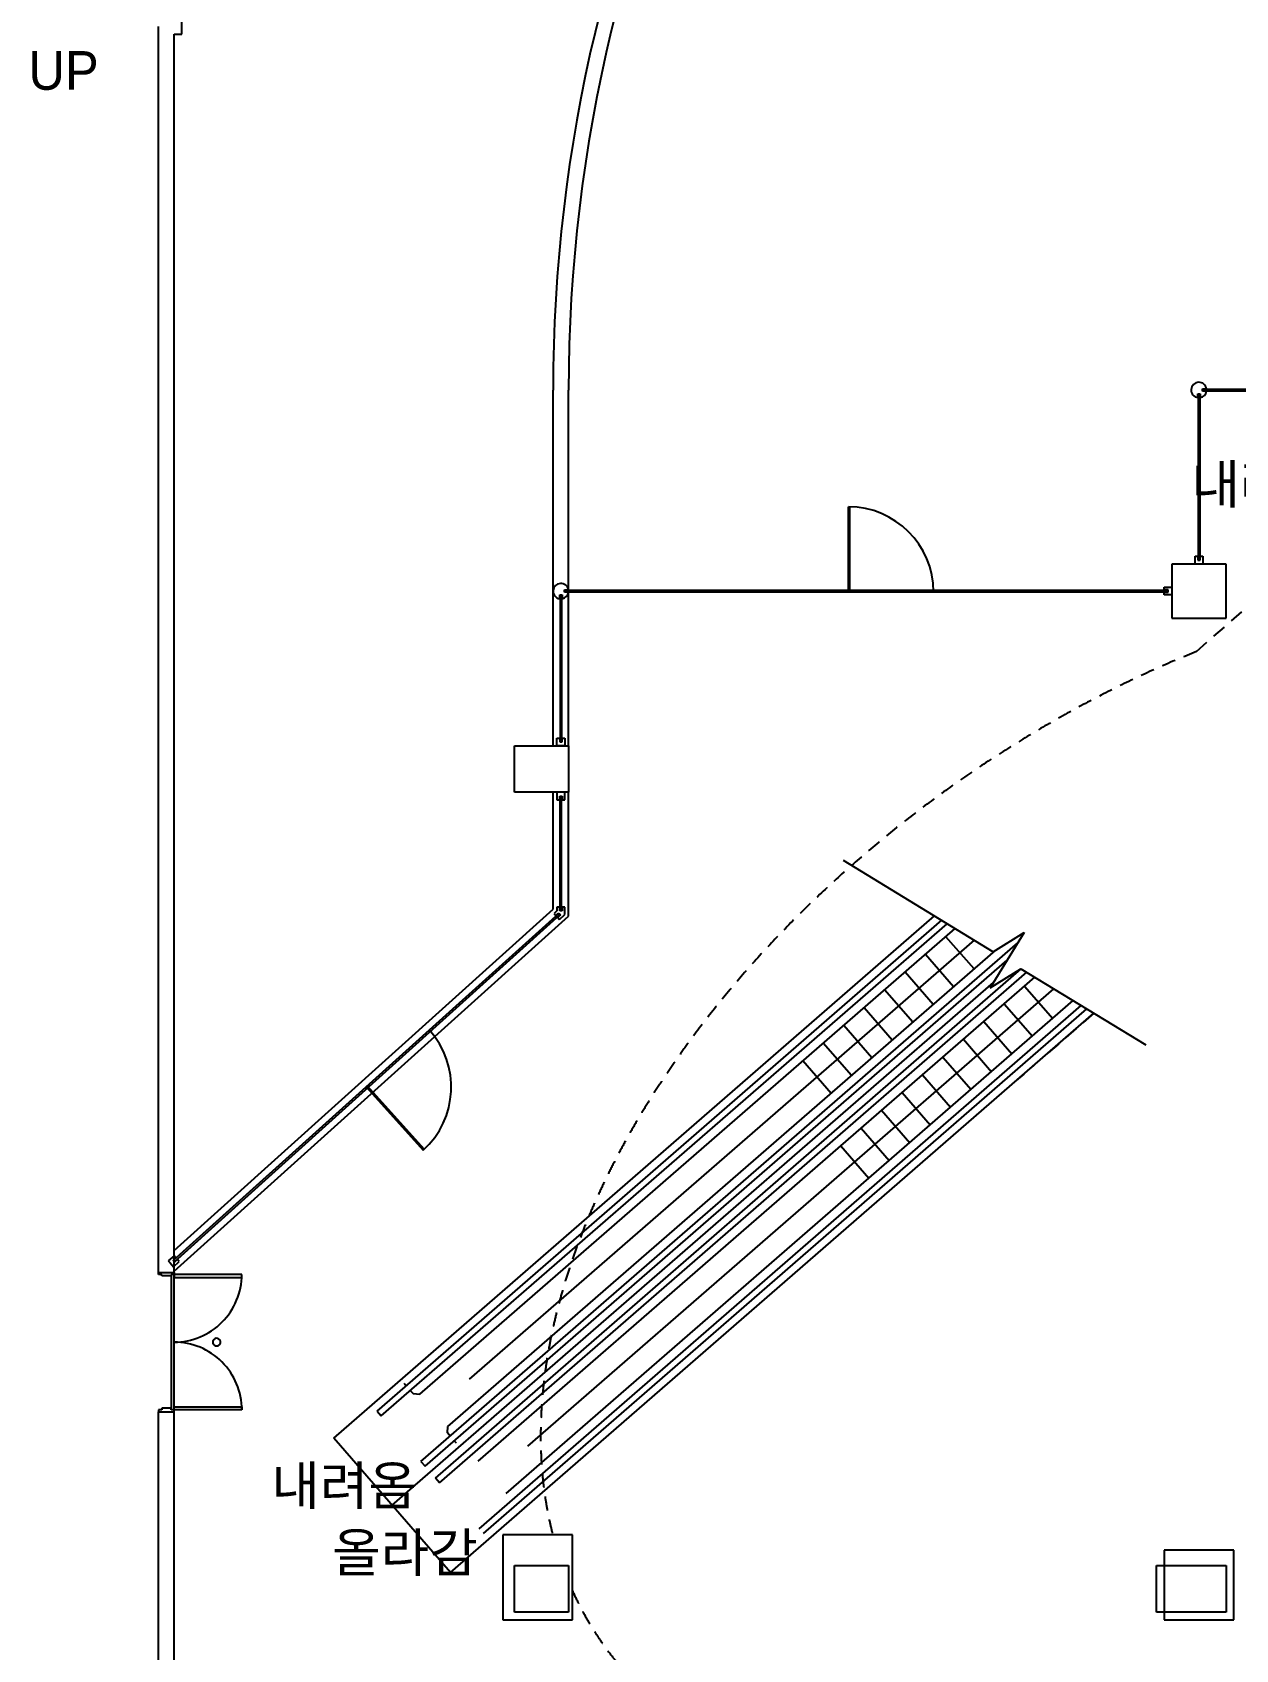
# Model space of a CAD drawing. Header units: millimetres. Extents: x -7718 to 421089, y 87466 to 341395.
# Drawn here: x 132820 to 148378, y 212422 to 233334 of the extents above; entities that cross this region are included whole.
import ezdxf
from ezdxf.enums import TextEntityAlignment as Align

# ---------------------------------------------------------------- set-up
doc = ezdxf.new("R2010")
doc.units = ezdxf.units.MM
doc.header["$LTSCALE"] = 200
doc.header["$MEASUREMENT"] = 0
doc.linetypes.add('HID', pattern=[5, 3, -2])
doc.layers.add('e-plan', color=9, linetype='CONTINUOUS')
doc.styles.add('kiahn', font='HY울릉도L.TTF')

msp = doc.modelspace()

# ---------------------------------------------------------------- linework, layer by layer
at = {"layer": 'e-plan'}
for p, q in [((134753, 233309), (134753, 244609)), ((134453, 217299), (134453, 233409)), ((134653, 217299), (134653, 233309)), ((134653, 233309), (134753, 233309)), ((139553, 224109), (139553, 228709)), ((139753, 224109), (139753, 228709)), ((147888, 228610), (147888, 228660)), ((147888, 228660), (147918, 228660)), ((147893, 228660), (147893, 226509)), ((147913, 228660), (147913, 226509)), ((147918, 228660), (147918, 228610)), ((147951, 228694), (147951, 228724)), ((147951, 228724), (148001, 228724)), ((147951, 228719), (158754, 228719)), ((147951, 228699), (158754, 228699)), ((148001, 228694), (147951, 228694)), ((143371, 226099), (143371, 227197)), ((143371, 227197), (143391, 227197)), ((143391, 226099), (143391, 227197)), ((147853, 226459), (147853, 226559)), ((147853, 226559), (147888, 226559)), ((147888, 226559), (147888, 226509)), ((147888, 226509), (147918, 226509)), ((147918, 226509), (147918, 226559)), ((147918, 226559), (147953, 226559)), ((147953, 226559), (147953, 226459)), ((147888, 226459), (147853, 226459)), ((147918, 226459), (147888, 226459)), ((147953, 226459), (147918, 226459)), ((139638, 226010), (139638, 226060)), ((139638, 226060), (139668, 226060)), ((139643, 226060), (139643, 224159)), ((139663, 226060), (139663, 224159)), ((139668, 226060), (139668, 226010)), ((139701, 226094), (139701, 226124)), ((139701, 226124), (139751, 226124)), ((139701, 226119), (147503, 226119)), ((139701, 226099), (147503, 226099)), ((139751, 226094), (139701, 226094)), ((143371, 226099), (143391, 226099)), ((147453, 226124), (147453, 226159)), ((147453, 226159), (147553, 226159)), ((147503, 226124), (147453, 226124)), ((147453, 226059), (147453, 226094)), ((147453, 226094), (147503, 226094)), ((147553, 226059), (147453, 226059)), ((147503, 226094), (147503, 226124)), ((147553, 226159), (147553, 226124)), ((147553, 226124), (147553, 226094)), ((147553, 226094), (147553, 226059)), ((139603, 224109), (139603, 224209)), ((139603, 224209), (139638, 224209)), ((139638, 224209), (139638, 224159)), ((139668, 224159), (139668, 224209)), ((139668, 224209), (139703, 224209)), ((139703, 224209), (139703, 224109)), ((139638, 224109), (139603, 224109)), ((139638, 224159), (139668, 224159)), ((139668, 224109), (139638, 224109)), ((139703, 224109), (139668, 224109)), ((139553, 221995), (139553, 223509)), ((139638, 223509), (139603, 223509)), ((139603, 223509), (139603, 223409)), ((139603, 223409), (139638, 223409)), ((139668, 223509), (139638, 223509)), ((139638, 223409), (139638, 223459)), ((139638, 223459), (139668, 223459)), ((139643, 221973), (139643, 223459)), ((139663, 221973), (139663, 223459)), ((139703, 223509), (139668, 223509)), ((139668, 223459), (139668, 223409)), ((139668, 223409), (139703, 223409)), ((139703, 223409), (139703, 223509)), ((139753, 221906), (139753, 223509)), ((143305, 222630), (145244, 221446)), ((134642, 217452), (139630, 221943)), ((134653, 217583), (139553, 221995)), ((134653, 217314), (139753, 221906)), ((134656, 217438), (139643, 221929)), ((136719, 215158), (144485, 221909)), ((139603, 221973), (139566, 221939)), ((139566, 221939), (139590, 221913)), ((139590, 221913), (139626, 221947)), ((139638, 222023), (139603, 222023)), ((139603, 222023), (139603, 221973)), ((139647, 221925), (139610, 221891)), ((139610, 221891), (139634, 221865)), ((139626, 221947), (139647, 221925)), ((139634, 221865), (139703, 221929)), ((139638, 221973), (139638, 222023)), ((139668, 221973), (139638, 221973)), ((139703, 222023), (139668, 222023)), ((139668, 222023), (139668, 221973)), ((139703, 221929), (139703, 222023)), ((137277, 215507), (144577, 221853)), ((137329, 215447), (144649, 221809)), ((137828, 215727), (144751, 221746)), ((145642, 221695), (145204, 220978)), ((145642, 221695), (145204, 220978)), ((145244, 221446), (145642, 221695)), ((145244, 221446), (145642, 221695)), ((137844, 214854), (145561, 221562)), ((138192, 215309), (145272, 221463)), ((138473, 215921), (145000, 221595)), ((144995, 221223), (144631, 221641)), ((145259, 221452), (145257, 221454)), ((137897, 214794), (145423, 221336)), ((144731, 220993), (144367, 221412)), ((137474, 214290), (145246, 221047)), ((138031, 214639), (145606, 221224)), ((138084, 214579), (145678, 221180)), ((138582, 214860), (145781, 221117)), ((144467, 220763), (144103, 221182)), ((145204, 220978), (145602, 221227)), ((145204, 220978), (145602, 221227)), ((145602, 221227), (147215, 220241)), ((139228, 215053), (146029, 220966)), ((144202, 220534), (143838, 220953)), ((145649, 221003), (146014, 220584)), ((138228, 213422), (146544, 220651)), ((138599, 213986), (146381, 220751)), ((138651, 213926), (146452, 220707)), ((138946, 214441), (146278, 220814)), ((143938, 220304), (143574, 220723)), ((145385, 220773), (145749, 220355)), ((143674, 220074), (143310, 220493)), ((145121, 220544), (145485, 220125)), ((143410, 219845), (143046, 220264)), ((144857, 220314), (145221, 219895)), ((143146, 219615), (142782, 220034)), ((144593, 220085), (144957, 219666)), ((144329, 219855), (144693, 219436)), ((137136, 219698), (137151, 219711)), ((137136, 219698), (137871, 218881)), ((137151, 219711), (137886, 218895)), ((144065, 219625), (144429, 219207)), ((143800, 219396), (144164, 218977)), ((143536, 219166), (143900, 218747)), ((137871, 218881), (137886, 218895)), ((143272, 218937), (143636, 218518)), ((134653, 217516), (134578, 217449)), ((134639, 217456), (134676, 217490)), ((134676, 217490), (134653, 217516)), ((134453, 217274), (134453, 217299)), ((134453, 217299), (134653, 217299)), ((134493, 217274), (134453, 217274)), ((134493, 217254), (134493, 217274)), ((134578, 217449), (134602, 217423)), ((134602, 217423), (134622, 217400)), ((134653, 217274), (134613, 217274)), ((134613, 217274), (134613, 217254)), ((134622, 217400), (134645, 217374)), ((134659, 217434), (134639, 217456)), ((134645, 217374), (134719, 217441)), ((134653, 217299), (134653, 217274)), ((134653, 215524), (134653, 217274)), ((135528, 217274), (134653, 217274)), ((134653, 217274), (134653, 217234)), ((134696, 217467), (134659, 217434)), ((134719, 217441), (134696, 217467)), ((135528, 217234), (135528, 217274)), ((134613, 217254), (134493, 217254)), ((134613, 217254), (134613, 215544)), ((134653, 217234), (135528, 217234)), ((137626, 215867), (137654, 215835)), ((137707, 215775), (137743, 215733)), ((137743, 215733), (137828, 215727)), ((134493, 215524), (134453, 215524)), ((134453, 215524), (134453, 215499)), ((134453, 202309), (134453, 215499)), ((134453, 215499), (134653, 215499)), ((134493, 215544), (134493, 215524)), ((134613, 215544), (134493, 215544)), ((134613, 215524), (134613, 215544)), ((134653, 215524), (134613, 215524)), ((134653, 215524), (134653, 215564)), ((134653, 215564), (135528, 215564)), ((134653, 215499), (134653, 215524)), ((135528, 215524), (134653, 215524)), ((134653, 202309), (134653, 215499)), ((135528, 215564), (135528, 215524)), ((137277, 215507), (137329, 215447)), ((138186, 215224), (138192, 215309)), ((138222, 215182), (138186, 215224)), ((138228, 213422), (136719, 215158)), ((138302, 215090), (138274, 215122)), ((137844, 214854), (137897, 214794)), ((138084, 214579), (138031, 214639))]:
    msp.add_line(p, q, dxfattribs=at)
at = {"layer": 'e-plan', "linetype": 'HID', "ltscale": 0.3}
for p, q in [((147870, 225329), (149573, 226809)), ((146544, 220651), (145542, 219780))]:
    msp.add_line(p, q, dxfattribs=at)
at = {"layer": 'e-plan', "ltscale": 0.5}
for p, q in [((148253, 226459), (147553, 226459)), ((147553, 226459), (147553, 225759)), ((148253, 225759), (148253, 226459)), ((147553, 225759), (148253, 225759)), ((139053, 224109), (139753, 224109)), ((139053, 223509), (139053, 224109)), ((139753, 224109), (139753, 223509)), ((139753, 223509), (139053, 223509)), ((139803, 213909), (138903, 213909)), ((138903, 213909), (138903, 212809)), ((139803, 212809), (139803, 213909)), ((139053, 213509), (139753, 213509)), ((139053, 212909), (139053, 213509)), ((139753, 213509), (139753, 212909)), ((147353, 213509), (148253, 213509)), ((147353, 212909), (147353, 213509)), ((148353, 213709), (147453, 213709)), ((147453, 213709), (147453, 212809)), ((148253, 213509), (148253, 212909)), ((148353, 212809), (148353, 213709)), ((139753, 212909), (139053, 212909)), ((148253, 212909), (147353, 212909)), ((138903, 212809), (139803, 212809)), ((147453, 212809), (148353, 212809))]:
    msp.add_line(p, q, dxfattribs=at)
at = {"layer": 'e-plan'}
for centre, radius, start, end in [((159553, 228709), 20000, 126.8699, 180), ((159553, 228709), 19800, 126.0912, 180), ((147903, 228709), 100, 8.6365, 261.3622), ((147903, 228709), 100, 278.6161, 351.3826), ((143371, 226099), 1100, 0.0001, 90), ((139653, 226109), 100, 8.6365, 261.3622), ((139653, 226109), 100, 278.6161, 351.3826), ((137136, 219698), 1100, 312, 41.9999), ((134653, 217274), 875, 269.9998, 360), ((135203, 216399), 50, 120, 300), ((135203, 216399), 50, 300, 120), ((134653, 215524), 875, 359.9999, 90.0001)]:
    msp.add_arc(centre, radius, start, end, dxfattribs=at)
at = {"layer": 'e-plan', "linetype": 'HID', "ltscale": 0.3}
for start_param, end_param in [(4.370008, 6.051303), (6.167273, 8.115815)]:
    msp.add_ellipse((148552, 218346), major_axis=(-8376, -5820), ratio=0.637255, start_param=start_param, end_param=end_param, dxfattribs=at)

# ---------------------------------------------------------------- texts
at = {"layer": 'e-plan', "style": 'kiahn'}
msp.add_text('UP', height=500, dxfattribs=at).set_placement((133224, 232591), align=Align.CENTER)
for s, p in [('내려감', (149689, 227241)), ('내려옴', (137791, 214295)), ('올라감', (138579, 213428))]:
    msp.add_text(s, height=500, dxfattribs=at).set_placement(p, align=Align.RIGHT)

doc.saveas('drawing.dxf')
